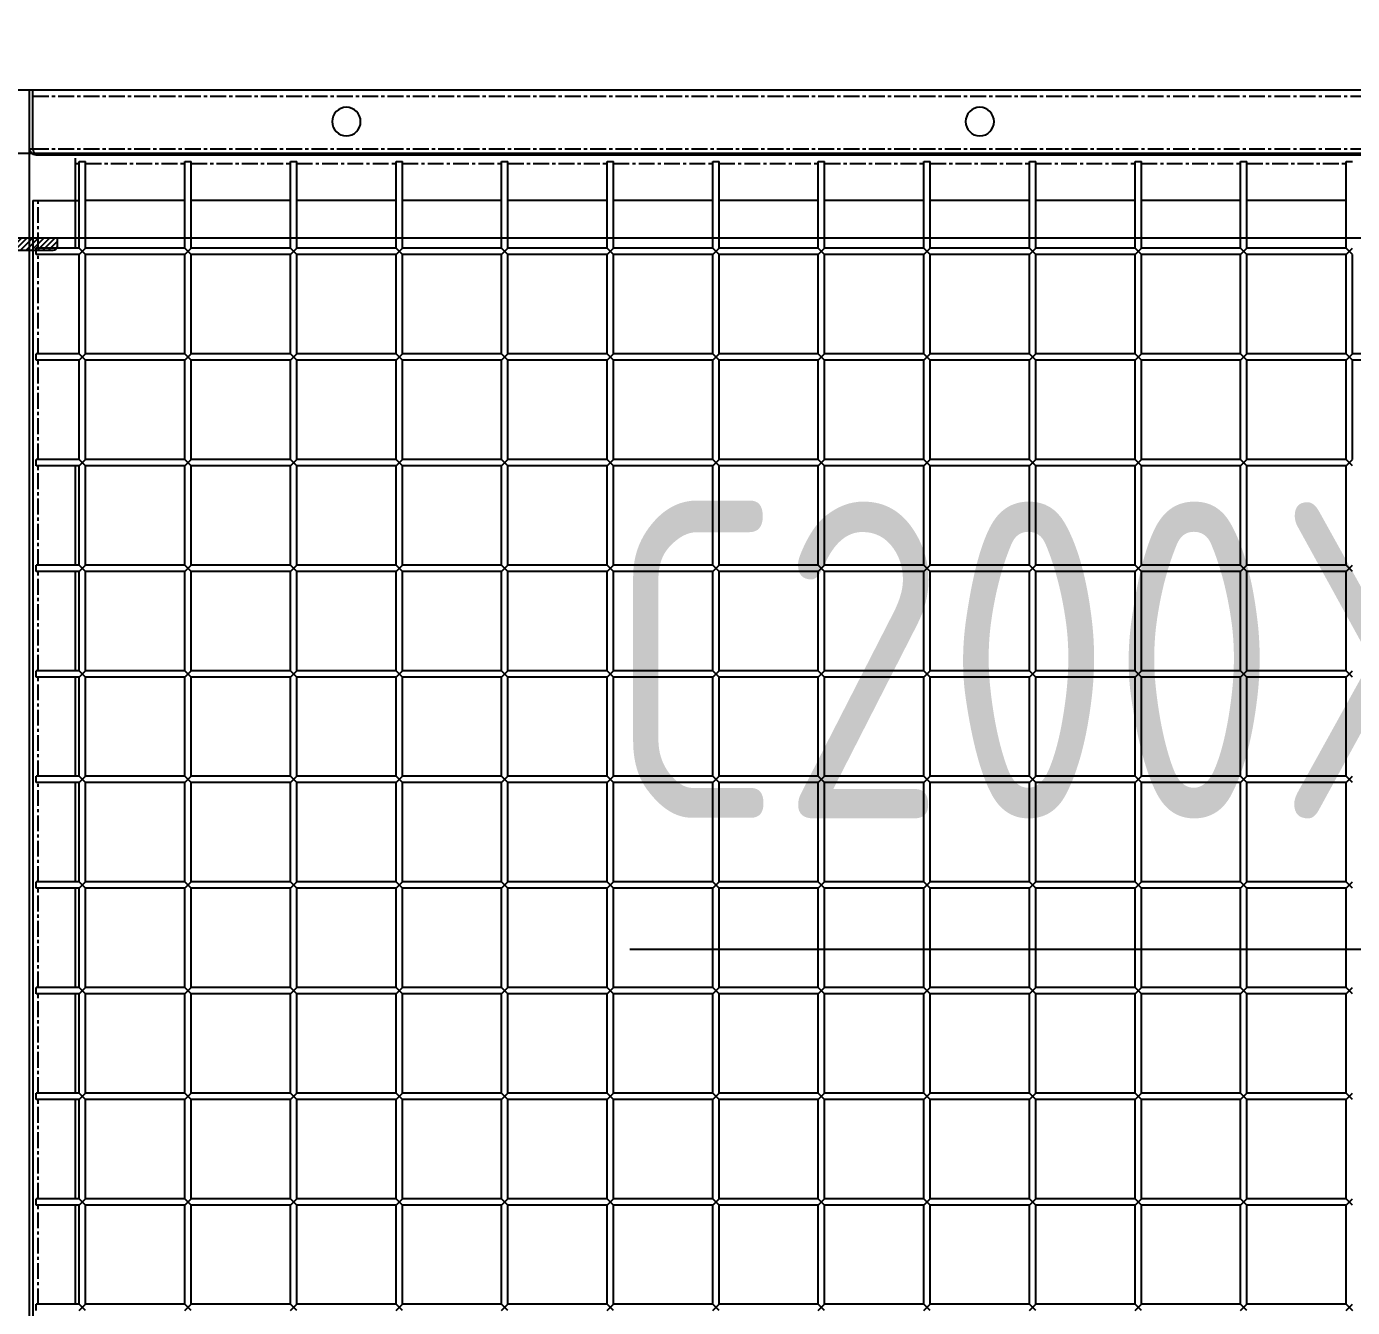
# Model space of a CAD drawing. Header units: millimetres. Extents: x -198529 to 244266, y -64 to 158464.
# Drawn here: x -165610 to -164982, y 95757 to 96363 of the extents above; entities that cross this region are included whole.
import ezdxf

# ---------------------------------------------------------------- set-up
doc = ezdxf.new("R2010")
doc.units = ezdxf.units.MM
doc.linetypes.add('CENTER', pattern=[12, 7.5, -1.5, 1.5, -1.5])
for name, color, linetype in [('0-DCC', 30, 'Continuous'), ('0-DCC-STRUC', 180, 'Continuous'), ('0-DCC-STRUC-T', 4, 'Continuous'), ('ANGEL STEEL_75x75x3.0', 22, 'Continuous')]:
    doc.layers.add(name, color=color, linetype=linetype)
doc.styles.add('EDRI-COM', font='tssdeng.shx', dxfattribs={"width": 0.8, "bigfont": 'hztxt.shx'})
pattern_1 = [(45, (70645.0448, 93964.8255), (-1.325825215, 1.325825215), [])]

# ---------------------------------------------------------------- blocks, each defined once
blk = doc.blocks.new('DCC2850x1800(右)')
at = {"color": 0, "linetype": 'Continuous'}
for p, q in [((65614.5, -72678.48), (62966, -72678.48)), ((65614.5, -72706.38), (65614.5, -72678.48)), ((65616, -72678.48), (65614.5, -72678.48)), ((65616, -74478.48), (65616, -72678.48)), ((65754.5, -72678.48), (65616, -72678.48)), ((65614.23, -72707.23), (65614.5, -72706.38)), ((65616, -72706.38), (65614.5, -72706.38)), ((62966, -72709.38), (65613, -72709.38)), ((64992.5, -72712.38), (64989.5, -72712.38)), ((64992.5, -72753.48), (64992.5, -72712.38)), ((65039.5, -72753.48), (65039.5, -72712.38)), ((65042.5, -72712.38), (65039.5, -72712.38)), ((65042.5, -72753.48), (65042.5, -72712.38)), ((65089.5, -72753.48), (65089.5, -72712.38)), ((65092.5, -72712.38), (65089.5, -72712.38)), ((65092.5, -72753.48), (65092.5, -72712.38)), ((65139.5, -72753.48), (65139.5, -72712.38)), ((65142.5, -72712.38), (65139.5, -72712.38)), ((65142.5, -72753.48), (65142.5, -72712.38)), ((65189.5, -72753.48), (65189.5, -72712.38)), ((65192.5, -72712.38), (65189.5, -72712.38)), ((65192.5, -72753.48), (65192.5, -72712.38)), ((65239.5, -72753.48), (65239.5, -72712.38)), ((65242.5, -72712.38), (65239.5, -72712.38)), ((65242.5, -72753.48), (65242.5, -72712.38)), ((65289.5, -72753.48), (65289.5, -72712.38)), ((65292.5, -72712.38), (65289.5, -72712.38)), ((65292.5, -72753.48), (65292.5, -72712.38)), ((65339.5, -72753.48), (65339.5, -72712.38)), ((65342.5, -72712.38), (65339.5, -72712.38)), ((65342.5, -72753.48), (65342.5, -72712.38)), ((65389.5, -72753.48), (65389.5, -72712.38)), ((65392.5, -72712.38), (65389.5, -72712.38)), ((65392.5, -72753.48), (65392.5, -72712.38)), ((65439.5, -72753.48), (65439.5, -72712.38)), ((65442.5, -72712.38), (65439.5, -72712.38)), ((65442.5, -72753.48), (65442.5, -72712.38)), ((65489.5, -72753.48), (65489.5, -72712.38)), ((65492.5, -72712.38), (65489.5, -72712.38)), ((65492.5, -72753.48), (65492.5, -72712.38)), ((65539.5, -72753.48), (65539.5, -72712.38)), ((65542.5, -72712.38), (65539.5, -72712.38)), ((65542.5, -72753.48), (65542.5, -72712.38)), ((65589.5, -72753.48), (65589.5, -72712.38)), ((65592.5, -72712.38), (65589.5, -72712.38)), ((65592.5, -72753.48), (65592.5, -72712.38)), ((65594.5, -72710.88), (65594.5, -72753.48)), ((64992.5, -72730.88), (65039.5, -72730.88)), ((65042.5, -72730.88), (65089.5, -72730.88)), ((65092.5, -72730.88), (65139.5, -72730.88)), ((65142.5, -72730.88), (65189.5, -72730.88)), ((65192.5, -72730.88), (65239.5, -72730.88)), ((65242.5, -72730.88), (65289.5, -72730.88)), ((65292.5, -72730.88), (65339.5, -72730.88)), ((65342.5, -72730.88), (65389.5, -72730.88)), ((65392.5, -72730.88), (65439.5, -72730.88)), ((65442.5, -72730.88), (65489.5, -72730.88)), ((65492.5, -72730.88), (65539.5, -72730.88)), ((65542.5, -72730.88), (65589.5, -72730.88)), ((65614.5, -72730.88), (65592.5, -72730.88)), ((65614.5, -72730.88), (65614.5, -74426.08)), ((64992.5, -72756.48), (64989.5, -72753.48)), ((64989.5, -72756.48), (64992.5, -72753.48)), ((64989.5, -72803.48), (64989.5, -72756.48)), ((64992.5, -72753.48), (65039.5, -72753.48)), ((64992.5, -72756.48), (65039.5, -72756.48)), ((64992.5, -72803.48), (64992.5, -72756.48)), ((65042.5, -72756.48), (65039.5, -72753.48)), ((65039.5, -72756.48), (65042.5, -72753.48)), ((65039.5, -72803.48), (65039.5, -72756.48)), ((65042.5, -72753.48), (65089.5, -72753.48)), ((65042.5, -72756.48), (65089.5, -72756.48)), ((65042.5, -72803.48), (65042.5, -72756.48)), ((65092.5, -72756.48), (65089.5, -72753.48)), ((65089.5, -72756.48), (65092.5, -72753.48)), ((65089.5, -72803.48), (65089.5, -72756.48)), ((65092.5, -72753.48), (65139.5, -72753.48)), ((65092.5, -72756.48), (65139.5, -72756.48)), ((65092.5, -72803.48), (65092.5, -72756.48)), ((65142.5, -72756.48), (65139.5, -72753.48)), ((65139.5, -72756.48), (65142.5, -72753.48)), ((65139.5, -72803.48), (65139.5, -72756.48)), ((65142.5, -72753.48), (65189.5, -72753.48)), ((65142.5, -72756.48), (65189.5, -72756.48)), ((65142.5, -72803.48), (65142.5, -72756.48)), ((65192.5, -72756.48), (65189.5, -72753.48)), ((65189.5, -72756.48), (65192.5, -72753.48)), ((65189.5, -72803.48), (65189.5, -72756.48)), ((65192.5, -72753.48), (65239.5, -72753.48)), ((65192.5, -72756.48), (65239.5, -72756.48)), ((65192.5, -72803.48), (65192.5, -72756.48)), ((65242.5, -72756.48), (65239.5, -72753.48)), ((65239.5, -72756.48), (65242.5, -72753.48)), ((65239.5, -72803.48), (65239.5, -72756.48)), ((65242.5, -72753.48), (65289.5, -72753.48)), ((65242.5, -72756.48), (65289.5, -72756.48)), ((65242.5, -72803.48), (65242.5, -72756.48)), ((65292.5, -72756.48), (65289.5, -72753.48)), ((65289.5, -72756.48), (65292.5, -72753.48)), ((65289.5, -72803.48), (65289.5, -72756.48)), ((65292.5, -72753.48), (65339.5, -72753.48)), ((65292.5, -72756.48), (65339.5, -72756.48)), ((65292.5, -72803.48), (65292.5, -72756.48)), ((65342.5, -72756.48), (65339.5, -72753.48)), ((65339.5, -72756.48), (65342.5, -72753.48)), ((65339.5, -72803.48), (65339.5, -72756.48)), ((65342.5, -72753.48), (65389.5, -72753.48)), ((65342.5, -72756.48), (65389.5, -72756.48)), ((65342.5, -72803.48), (65342.5, -72756.48)), ((65392.5, -72756.48), (65389.5, -72753.48)), ((65389.5, -72756.48), (65392.5, -72753.48)), ((65389.5, -72803.48), (65389.5, -72756.48)), ((65392.5, -72753.48), (65439.5, -72753.48)), ((65392.5, -72756.48), (65439.5, -72756.48)), ((65392.5, -72803.48), (65392.5, -72756.48)), ((65442.5, -72756.48), (65439.5, -72753.48)), ((65439.5, -72756.48), (65442.5, -72753.48)), ((65439.5, -72803.48), (65439.5, -72756.48)), ((65442.5, -72753.48), (65489.5, -72753.48)), ((65442.5, -72756.48), (65489.5, -72756.48)), ((65442.5, -72803.48), (65442.5, -72756.48)), ((65492.5, -72756.48), (65489.5, -72753.48)), ((65489.5, -72756.48), (65492.5, -72753.48)), ((65489.5, -72803.48), (65489.5, -72756.48)), ((65492.5, -72753.48), (65539.5, -72753.48)), ((65492.5, -72756.48), (65539.5, -72756.48)), ((65492.5, -72803.48), (65492.5, -72756.48)), ((65542.5, -72756.48), (65539.5, -72753.48)), ((65539.5, -72756.48), (65542.5, -72753.48)), ((65539.5, -72803.48), (65539.5, -72756.48)), ((65542.5, -72753.48), (65589.5, -72753.48)), ((65542.5, -72756.48), (65589.5, -72756.48)), ((65542.5, -72803.48), (65542.5, -72756.48)), ((65592.5, -72756.48), (65589.5, -72753.48)), ((65589.5, -72756.48), (65592.5, -72753.48)), ((65589.5, -72803.48), (65589.5, -72756.48)), ((65592.5, -72753.48), (65613, -72753.48)), ((65592.5, -72756.48), (65613, -72756.48)), ((65592.5, -72803.48), (65592.5, -72756.48)), ((65613, -72756.48), (65613, -72753.48)), ((64942.5, -72803.48), (64989.5, -72803.48)), ((64942.5, -72806.48), (64989.5, -72806.48)), ((64992.5, -72806.48), (64989.5, -72803.48)), ((64992.5, -72803.48), (64989.5, -72806.48)), ((64989.5, -72853.48), (64989.5, -72806.48)), ((64992.5, -72803.48), (65039.5, -72803.48)), ((64992.5, -72853.48), (64992.5, -72806.48)), ((64992.5, -72806.48), (65039.5, -72806.48)), ((65042.5, -72806.48), (65039.5, -72803.48)), ((65042.5, -72803.48), (65039.5, -72806.48)), ((65039.5, -72853.48), (65039.5, -72806.48)), ((65042.5, -72803.48), (65089.5, -72803.48)), ((65042.5, -72853.48), (65042.5, -72806.48)), ((65042.5, -72806.48), (65089.5, -72806.48)), ((65092.5, -72806.48), (65089.5, -72803.48)), ((65092.5, -72803.48), (65089.5, -72806.48)), ((65089.5, -72853.48), (65089.5, -72806.48)), ((65092.5, -72803.48), (65139.5, -72803.48)), ((65092.5, -72853.48), (65092.5, -72806.48)), ((65092.5, -72806.48), (65139.5, -72806.48)), ((65142.5, -72806.48), (65139.5, -72803.48)), ((65142.5, -72803.48), (65139.5, -72806.48)), ((65139.5, -72853.48), (65139.5, -72806.48)), ((65142.5, -72803.48), (65189.5, -72803.48)), ((65142.5, -72853.48), (65142.5, -72806.48)), ((65142.5, -72806.48), (65189.5, -72806.48)), ((65192.5, -72806.48), (65189.5, -72803.48)), ((65192.5, -72803.48), (65189.5, -72806.48)), ((65189.5, -72853.48), (65189.5, -72806.48)), ((65192.5, -72803.48), (65239.5, -72803.48)), ((65192.5, -72853.48), (65192.5, -72806.48)), ((65192.5, -72806.48), (65239.5, -72806.48)), ((65242.5, -72806.48), (65239.5, -72803.48)), ((65242.5, -72803.48), (65239.5, -72806.48)), ((65239.5, -72853.48), (65239.5, -72806.48)), ((65242.5, -72803.48), (65289.5, -72803.48)), ((65242.5, -72853.48), (65242.5, -72806.48)), ((65242.5, -72806.48), (65289.5, -72806.48)), ((65292.5, -72806.48), (65289.5, -72803.48)), ((65292.5, -72803.48), (65289.5, -72806.48)), ((65289.5, -72853.48), (65289.5, -72806.48)), ((65292.5, -72803.48), (65339.5, -72803.48)), ((65292.5, -72853.48), (65292.5, -72806.48)), ((65292.5, -72806.48), (65339.5, -72806.48)), ((65342.5, -72806.48), (65339.5, -72803.48)), ((65342.5, -72803.48), (65339.5, -72806.48)), ((65339.5, -72853.48), (65339.5, -72806.48)), ((65342.5, -72803.48), (65389.5, -72803.48)), ((65342.5, -72853.48), (65342.5, -72806.48)), ((65342.5, -72806.48), (65389.5, -72806.48)), ((65392.5, -72806.48), (65389.5, -72803.48)), ((65392.5, -72803.48), (65389.5, -72806.48)), ((65389.5, -72853.48), (65389.5, -72806.48)), ((65392.5, -72803.48), (65439.5, -72803.48)), ((65392.5, -72853.48), (65392.5, -72806.48)), ((65392.5, -72806.48), (65439.5, -72806.48)), ((65442.5, -72806.48), (65439.5, -72803.48)), ((65442.5, -72803.48), (65439.5, -72806.48)), ((65439.5, -72853.48), (65439.5, -72806.48)), ((65442.5, -72803.48), (65489.5, -72803.48)), ((65442.5, -72853.48), (65442.5, -72806.48)), ((65442.5, -72806.48), (65489.5, -72806.48)), ((65492.5, -72806.48), (65489.5, -72803.48)), ((65492.5, -72803.48), (65489.5, -72806.48)), ((65489.5, -72853.48), (65489.5, -72806.48)), ((65492.5, -72803.48), (65539.5, -72803.48)), ((65492.5, -72853.48), (65492.5, -72806.48)), ((65492.5, -72806.48), (65539.5, -72806.48)), ((65542.5, -72806.48), (65539.5, -72803.48)), ((65542.5, -72803.48), (65539.5, -72806.48)), ((65539.5, -72853.48), (65539.5, -72806.48)), ((65542.5, -72803.48), (65589.5, -72803.48)), ((65542.5, -72853.48), (65542.5, -72806.48)), ((65542.5, -72806.48), (65589.5, -72806.48)), ((65592.5, -72806.48), (65589.5, -72803.48)), ((65592.5, -72803.48), (65589.5, -72806.48)), ((65589.5, -72853.48), (65589.5, -72806.48)), ((65592.5, -72803.48), (65613, -72803.48)), ((65592.5, -72853.48), (65592.5, -72806.48)), ((65592.5, -72806.48), (65613, -72806.48)), ((65613, -72806.48), (65613, -72803.48)), ((64992.5, -72856.48), (64989.5, -72853.48)), ((64989.5, -72856.48), (64992.5, -72853.48)), ((64992.5, -72853.48), (65039.5, -72853.48)), ((64992.5, -72903.48), (64992.5, -72856.48)), ((64992.5, -72856.48), (65039.5, -72856.48)), ((65042.5, -72856.48), (65039.5, -72853.48)), ((65039.5, -72856.48), (65042.5, -72853.48)), ((65039.5, -72903.48), (65039.5, -72856.48)), ((65042.5, -72853.48), (65089.5, -72853.48)), ((65042.5, -72903.48), (65042.5, -72856.48)), ((65042.5, -72856.48), (65089.5, -72856.48)), ((65092.5, -72856.48), (65089.5, -72853.48)), ((65089.5, -72856.48), (65092.5, -72853.48)), ((65089.5, -72903.48), (65089.5, -72856.48)), ((65092.5, -72853.48), (65139.5, -72853.48)), ((65092.5, -72903.48), (65092.5, -72856.48)), ((65092.5, -72856.48), (65139.5, -72856.48)), ((65142.5, -72856.48), (65139.5, -72853.48)), ((65139.5, -72856.48), (65142.5, -72853.48)), ((65139.5, -72903.48), (65139.5, -72856.48)), ((65142.5, -72853.48), (65189.5, -72853.48)), ((65142.5, -72903.48), (65142.5, -72856.48)), ((65142.5, -72856.48), (65189.5, -72856.48)), ((65192.5, -72856.48), (65189.5, -72853.48)), ((65189.5, -72856.48), (65192.5, -72853.48)), ((65189.5, -72903.48), (65189.5, -72856.48)), ((65192.5, -72853.48), (65239.5, -72853.48)), ((65192.5, -72903.48), (65192.5, -72856.48)), ((65192.5, -72856.48), (65239.5, -72856.48)), ((65242.5, -72856.48), (65239.5, -72853.48)), ((65239.5, -72856.48), (65242.5, -72853.48)), ((65239.5, -72903.48), (65239.5, -72856.48)), ((65242.5, -72853.48), (65289.5, -72853.48)), ((65242.5, -72903.48), (65242.5, -72856.48)), ((65242.5, -72856.48), (65289.5, -72856.48)), ((65292.5, -72856.48), (65289.5, -72853.48)), ((65289.5, -72856.48), (65292.5, -72853.48)), ((65289.5, -72903.48), (65289.5, -72856.48)), ((65292.5, -72853.48), (65339.5, -72853.48)), ((65292.5, -72903.48), (65292.5, -72856.48)), ((65292.5, -72856.48), (65339.5, -72856.48)), ((65342.5, -72856.48), (65339.5, -72853.48)), ((65339.5, -72856.48), (65342.5, -72853.48)), ((65339.5, -72903.48), (65339.5, -72856.48)), ((65342.5, -72853.48), (65389.5, -72853.48)), ((65342.5, -72903.48), (65342.5, -72856.48)), ((65342.5, -72856.48), (65389.5, -72856.48)), ((65392.5, -72856.48), (65389.5, -72853.48)), ((65389.5, -72856.48), (65392.5, -72853.48)), ((65389.5, -72903.48), (65389.5, -72856.48)), ((65392.5, -72853.48), (65439.5, -72853.48)), ((65392.5, -72903.48), (65392.5, -72856.48)), ((65392.5, -72856.48), (65439.5, -72856.48)), ((65442.5, -72856.48), (65439.5, -72853.48)), ((65439.5, -72856.48), (65442.5, -72853.48)), ((65439.5, -72903.48), (65439.5, -72856.48)), ((65442.5, -72853.48), (65489.5, -72853.48)), ((65442.5, -72903.48), (65442.5, -72856.48)), ((65442.5, -72856.48), (65489.5, -72856.48)), ((65492.5, -72856.48), (65489.5, -72853.48)), ((65489.5, -72856.48), (65492.5, -72853.48)), ((65489.5, -72903.48), (65489.5, -72856.48)), ((65492.5, -72853.48), (65539.5, -72853.48)), ((65492.5, -72903.48), (65492.5, -72856.48)), ((65492.5, -72856.48), (65539.5, -72856.48)), ((65542.5, -72856.48), (65539.5, -72853.48)), ((65539.5, -72856.48), (65542.5, -72853.48)), ((65539.5, -72903.48), (65539.5, -72856.48)), ((65542.5, -72853.48), (65589.5, -72853.48)), ((65542.5, -72903.48), (65542.5, -72856.48)), ((65542.5, -72856.48), (65589.5, -72856.48)), ((65592.5, -72856.48), (65589.5, -72853.48)), ((65589.5, -72856.48), (65592.5, -72853.48)), ((65589.5, -72903.48), (65589.5, -72856.48)), ((65592.5, -72853.48), (65613, -72853.48)), ((65592.5, -72903.48), (65592.5, -72856.48)), ((65592.5, -72856.48), (65613, -72856.48)), ((65594.5, -72856.48), (65594.5, -72903.48)), ((65613, -72856.48), (65613, -72853.48)), ((64992.5, -72906.48), (64989.5, -72903.48)), ((64989.5, -72906.48), (64992.5, -72903.48)), ((64992.5, -72903.48), (65039.5, -72903.48)), ((64992.5, -72953.48), (64992.5, -72906.48)), ((64992.5, -72906.48), (65039.5, -72906.48)), ((65042.5, -72906.48), (65039.5, -72903.48)), ((65039.5, -72906.48), (65042.5, -72903.48)), ((65039.5, -72953.48), (65039.5, -72906.48)), ((65042.5, -72903.48), (65089.5, -72903.48)), ((65042.5, -72953.48), (65042.5, -72906.48)), ((65042.5, -72906.48), (65089.5, -72906.48)), ((65092.5, -72906.48), (65089.5, -72903.48)), ((65089.5, -72906.48), (65092.5, -72903.48)), ((65089.5, -72953.48), (65089.5, -72906.48)), ((65092.5, -72903.48), (65139.5, -72903.48)), ((65092.5, -72953.48), (65092.5, -72906.48)), ((65092.5, -72906.48), (65139.5, -72906.48)), ((65142.5, -72906.48), (65139.5, -72903.48)), ((65139.5, -72906.48), (65142.5, -72903.48)), ((65139.5, -72953.48), (65139.5, -72906.48)), ((65142.5, -72903.48), (65189.5, -72903.48)), ((65142.5, -72953.48), (65142.5, -72906.48)), ((65142.5, -72906.48), (65189.5, -72906.48)), ((65192.5, -72906.48), (65189.5, -72903.48)), ((65189.5, -72906.48), (65192.5, -72903.48)), ((65189.5, -72953.48), (65189.5, -72906.48)), ((65192.5, -72903.48), (65239.5, -72903.48)), ((65192.5, -72953.48), (65192.5, -72906.48)), ((65192.5, -72906.48), (65239.5, -72906.48)), ((65242.5, -72906.48), (65239.5, -72903.48)), ((65239.5, -72906.48), (65242.5, -72903.48)), ((65239.5, -72953.48), (65239.5, -72906.48)), ((65242.5, -72903.48), (65289.5, -72903.48)), ((65242.5, -72953.48), (65242.5, -72906.48)), ((65242.5, -72906.48), (65289.5, -72906.48)), ((65292.5, -72906.48), (65289.5, -72903.48)), ((65289.5, -72906.48), (65292.5, -72903.48)), ((65289.5, -72953.48), (65289.5, -72906.48)), ((65292.5, -72903.48), (65339.5, -72903.48)), ((65292.5, -72953.48), (65292.5, -72906.48)), ((65292.5, -72906.48), (65339.5, -72906.48)), ((65342.5, -72906.48), (65339.5, -72903.48)), ((65339.5, -72906.48), (65342.5, -72903.48)), ((65339.5, -72953.48), (65339.5, -72906.48)), ((65342.5, -72903.48), (65389.5, -72903.48)), ((65342.5, -72953.48), (65342.5, -72906.48)), ((65342.5, -72906.48), (65389.5, -72906.48)), ((65392.5, -72906.48), (65389.5, -72903.48)), ((65389.5, -72906.48), (65392.5, -72903.48)), ((65389.5, -72953.48), (65389.5, -72906.48)), ((65392.5, -72903.48), (65439.5, -72903.48)), ((65392.5, -72953.48), (65392.5, -72906.48)), ((65392.5, -72906.48), (65439.5, -72906.48)), ((65442.5, -72906.48), (65439.5, -72903.48)), ((65439.5, -72906.48), (65442.5, -72903.48)), ((65439.5, -72953.48), (65439.5, -72906.48)), ((65442.5, -72903.48), (65489.5, -72903.48)), ((65442.5, -72953.48), (65442.5, -72906.48)), ((65442.5, -72906.48), (65489.5, -72906.48)), ((65492.5, -72906.48), (65489.5, -72903.48)), ((65489.5, -72906.48), (65492.5, -72903.48)), ((65489.5, -72953.48), (65489.5, -72906.48)), ((65492.5, -72903.48), (65539.5, -72903.48)), ((65492.5, -72953.48), (65492.5, -72906.48)), ((65492.5, -72906.48), (65539.5, -72906.48)), ((65542.5, -72906.48), (65539.5, -72903.48)), ((65539.5, -72906.48), (65542.5, -72903.48)), ((65539.5, -72953.48), (65539.5, -72906.48)), ((65542.5, -72903.48), (65589.5, -72903.48)), ((65542.5, -72953.48), (65542.5, -72906.48)), ((65542.5, -72906.48), (65589.5, -72906.48)), ((65592.5, -72906.48), (65589.5, -72903.48)), ((65589.5, -72906.48), (65592.5, -72903.48)), ((65589.5, -72953.48), (65589.5, -72906.48)), ((65592.5, -72903.48), (65613, -72903.48)), ((65592.5, -72953.48), (65592.5, -72906.48)), ((65592.5, -72906.48), (65613, -72906.48)), ((65594.5, -72906.48), (65594.5, -72953.48)), ((65613, -72906.48), (65613, -72903.48)), ((64992.5, -72956.48), (64989.5, -72953.48)), ((64989.5, -72956.48), (64992.5, -72953.48)), ((64992.5, -72953.48), (65039.5, -72953.48)), ((65042.5, -72956.48), (65039.5, -72953.48)), ((65039.5, -72956.48), (65042.5, -72953.48)), ((65042.5, -72953.48), (65089.5, -72953.48)), ((65092.5, -72956.48), (65089.5, -72953.48)), ((65089.5, -72956.48), (65092.5, -72953.48)), ((65092.5, -72953.48), (65139.5, -72953.48)), ((65142.5, -72956.48), (65139.5, -72953.48)), ((65139.5, -72956.48), (65142.5, -72953.48)), ((65142.5, -72953.48), (65189.5, -72953.48)), ((65192.5, -72956.48), (65189.5, -72953.48)), ((65189.5, -72956.48), (65192.5, -72953.48)), ((65192.5, -72953.48), (65239.5, -72953.48)), ((65242.5, -72956.48), (65239.5, -72953.48)), ((65239.5, -72956.48), (65242.5, -72953.48)), ((65242.5, -72953.48), (65289.5, -72953.48)), ((65292.5, -72956.48), (65289.5, -72953.48)), ((65289.5, -72956.48), (65292.5, -72953.48)), ((65292.5, -72953.48), (65339.5, -72953.48)), ((65342.5, -72956.48), (65339.5, -72953.48)), ((65339.5, -72956.48), (65342.5, -72953.48)), ((65342.5, -72953.48), (65389.5, -72953.48)), ((65392.5, -72956.48), (65389.5, -72953.48)), ((65389.5, -72956.48), (65392.5, -72953.48)), ((65392.5, -72953.48), (65439.5, -72953.48)), ((65442.5, -72956.48), (65439.5, -72953.48)), ((65439.5, -72956.48), (65442.5, -72953.48)), ((65442.5, -72953.48), (65489.5, -72953.48)), ((65492.5, -72956.48), (65489.5, -72953.48)), ((65489.5, -72956.48), (65492.5, -72953.48)), ((65492.5, -72953.48), (65539.5, -72953.48)), ((65542.5, -72956.48), (65539.5, -72953.48)), ((65539.5, -72956.48), (65542.5, -72953.48)), ((65542.5, -72953.48), (65589.5, -72953.48)), ((65592.5, -72956.48), (65589.5, -72953.48)), ((65589.5, -72956.48), (65592.5, -72953.48)), ((65592.5, -72953.48), (65613, -72953.48)), ((65613, -72956.48), (65613, -72953.48)), ((64992.5, -73003.48), (64992.5, -72956.48)), ((64992.5, -72956.48), (65039.5, -72956.48)), ((65039.5, -73003.48), (65039.5, -72956.48)), ((65042.5, -73003.48), (65042.5, -72956.48)), ((65042.5, -72956.48), (65089.5, -72956.48)), ((65089.5, -73003.48), (65089.5, -72956.48)), ((65092.5, -73003.48), (65092.5, -72956.48)), ((65092.5, -72956.48), (65139.5, -72956.48)), ((65139.5, -73003.48), (65139.5, -72956.48)), ((65142.5, -73003.48), (65142.5, -72956.48)), ((65142.5, -72956.48), (65189.5, -72956.48)), ((65189.5, -73003.48), (65189.5, -72956.48)), ((65192.5, -73003.48), (65192.5, -72956.48)), ((65192.5, -72956.48), (65239.5, -72956.48)), ((65239.5, -73003.48), (65239.5, -72956.48)), ((65242.5, -73003.48), (65242.5, -72956.48)), ((65242.5, -72956.48), (65289.5, -72956.48)), ((65289.5, -73003.48), (65289.5, -72956.48)), ((65292.5, -73003.48), (65292.5, -72956.48)), ((65292.5, -72956.48), (65339.5, -72956.48)), ((65339.5, -73003.48), (65339.5, -72956.48)), ((65342.5, -73003.48), (65342.5, -72956.48)), ((65342.5, -72956.48), (65389.5, -72956.48)), ((65389.5, -73003.48), (65389.5, -72956.48)), ((65392.5, -73003.48), (65392.5, -72956.48)), ((65392.5, -72956.48), (65439.5, -72956.48)), ((65439.5, -73003.48), (65439.5, -72956.48)), ((65442.5, -73003.48), (65442.5, -72956.48)), ((65442.5, -72956.48), (65489.5, -72956.48)), ((65489.5, -73003.48), (65489.5, -72956.48)), ((65492.5, -73003.48), (65492.5, -72956.48)), ((65492.5, -72956.48), (65539.5, -72956.48)), ((65539.5, -73003.48), (65539.5, -72956.48)), ((65542.5, -73003.48), (65542.5, -72956.48)), ((65542.5, -72956.48), (65589.5, -72956.48)), ((65589.5, -73003.48), (65589.5, -72956.48)), ((65592.5, -73003.48), (65592.5, -72956.48)), ((65592.5, -72956.48), (65613, -72956.48)), ((65594.5, -72956.48), (65594.5, -73003.48)), ((64992.5, -73006.48), (64989.5, -73003.48)), ((64989.5, -73006.48), (64992.5, -73003.48)), ((64992.5, -73003.48), (65039.5, -73003.48)), ((65042.5, -73006.48), (65039.5, -73003.48)), ((65039.5, -73006.48), (65042.5, -73003.48)), ((65042.5, -73003.48), (65089.5, -73003.48)), ((65092.5, -73006.48), (65089.5, -73003.48)), ((65089.5, -73006.48), (65092.5, -73003.48)), ((65092.5, -73003.48), (65139.5, -73003.48)), ((65142.5, -73006.48), (65139.5, -73003.48)), ((65139.5, -73006.48), (65142.5, -73003.48)), ((65142.5, -73003.48), (65189.5, -73003.48)), ((65192.5, -73006.48), (65189.5, -73003.48)), ((65189.5, -73006.48), (65192.5, -73003.48)), ((65192.5, -73003.48), (65239.5, -73003.48)), ((65242.5, -73006.48), (65239.5, -73003.48)), ((65239.5, -73006.48), (65242.5, -73003.48)), ((65242.5, -73003.48), (65289.5, -73003.48)), ((65292.5, -73006.48), (65289.5, -73003.48)), ((65289.5, -73006.48), (65292.5, -73003.48)), ((65292.5, -73003.48), (65339.5, -73003.48)), ((65342.5, -73006.48), (65339.5, -73003.48)), ((65339.5, -73006.48), (65342.5, -73003.48)), ((65342.5, -73003.48), (65389.5, -73003.48)), ((65392.5, -73006.48), (65389.5, -73003.48)), ((65389.5, -73006.48), (65392.5, -73003.48)), ((65392.5, -73003.48), (65439.5, -73003.48)), ((65442.5, -73006.48), (65439.5, -73003.48)), ((65439.5, -73006.48), (65442.5, -73003.48)), ((65442.5, -73003.48), (65489.5, -73003.48)), ((65492.5, -73006.48), (65489.5, -73003.48)), ((65489.5, -73006.48), (65492.5, -73003.48)), ((65492.5, -73003.48), (65539.5, -73003.48)), ((65542.5, -73006.48), (65539.5, -73003.48)), ((65539.5, -73006.48), (65542.5, -73003.48)), ((65542.5, -73003.48), (65589.5, -73003.48)), ((65592.5, -73006.48), (65589.5, -73003.48)), ((65589.5, -73006.48), (65592.5, -73003.48)), ((65592.5, -73003.48), (65613, -73003.48)), ((65613, -73006.48), (65613, -73003.48)), ((64992.5, -73053.48), (64992.5, -73006.48)), ((64992.5, -73006.48), (65039.5, -73006.48)), ((65039.5, -73053.48), (65039.5, -73006.48)), ((65042.5, -73053.48), (65042.5, -73006.48)), ((65042.5, -73006.48), (65089.5, -73006.48)), ((65089.5, -73053.48), (65089.5, -73006.48)), ((65092.5, -73053.48), (65092.5, -73006.48)), ((65092.5, -73006.48), (65139.5, -73006.48)), ((65139.5, -73053.48), (65139.5, -73006.48)), ((65142.5, -73053.48), (65142.5, -73006.48)), ((65142.5, -73006.48), (65189.5, -73006.48)), ((65189.5, -73053.48), (65189.5, -73006.48)), ((65192.5, -73053.48), (65192.5, -73006.48)), ((65192.5, -73006.48), (65239.5, -73006.48)), ((65239.5, -73053.48), (65239.5, -73006.48)), ((65242.5, -73053.48), (65242.5, -73006.48)), ((65242.5, -73006.48), (65289.5, -73006.48)), ((65289.5, -73053.48), (65289.5, -73006.48)), ((65292.5, -73053.48), (65292.5, -73006.48)), ((65292.5, -73006.48), (65339.5, -73006.48)), ((65339.5, -73053.48), (65339.5, -73006.48)), ((65342.5, -73053.48), (65342.5, -73006.48)), ((65342.5, -73006.48), (65389.5, -73006.48)), ((65389.5, -73053.48), (65389.5, -73006.48)), ((65392.5, -73053.48), (65392.5, -73006.48)), ((65392.5, -73006.48), (65439.5, -73006.48)), ((65439.5, -73053.48), (65439.5, -73006.48)), ((65442.5, -73053.48), (65442.5, -73006.48)), ((65442.5, -73006.48), (65489.5, -73006.48)), ((65489.5, -73053.48), (65489.5, -73006.48)), ((65492.5, -73053.48), (65492.5, -73006.48)), ((65492.5, -73006.48), (65539.5, -73006.48)), ((65539.5, -73053.48), (65539.5, -73006.48)), ((65542.5, -73053.48), (65542.5, -73006.48)), ((65542.5, -73006.48), (65589.5, -73006.48)), ((65589.5, -73053.48), (65589.5, -73006.48)), ((65592.5, -73053.48), (65592.5, -73006.48)), ((65592.5, -73006.48), (65613, -73006.48)), ((65594.5, -73006.48), (65594.5, -73053.48)), ((64992.5, -73056.48), (64989.5, -73053.48)), ((64989.5, -73056.48), (64992.5, -73053.48)), ((64992.5, -73053.48), (65039.5, -73053.48)), ((65042.5, -73056.48), (65039.5, -73053.48)), ((65039.5, -73056.48), (65042.5, -73053.48)), ((65042.5, -73053.48), (65089.5, -73053.48)), ((65092.5, -73056.48), (65089.5, -73053.48)), ((65089.5, -73056.48), (65092.5, -73053.48)), ((65092.5, -73053.48), (65139.5, -73053.48)), ((65142.5, -73056.48), (65139.5, -73053.48)), ((65139.5, -73056.48), (65142.5, -73053.48)), ((65142.5, -73053.48), (65189.5, -73053.48)), ((65192.5, -73056.48), (65189.5, -73053.48)), ((65189.5, -73056.48), (65192.5, -73053.48)), ((65192.5, -73053.48), (65239.5, -73053.48)), ((65242.5, -73056.48), (65239.5, -73053.48)), ((65239.5, -73056.48), (65242.5, -73053.48)), ((65242.5, -73053.48), (65289.5, -73053.48)), ((65292.5, -73056.48), (65289.5, -73053.48)), ((65289.5, -73056.48), (65292.5, -73053.48)), ((65292.5, -73053.48), (65339.5, -73053.48)), ((65342.5, -73056.48), (65339.5, -73053.48)), ((65339.5, -73056.48), (65342.5, -73053.48)), ((65342.5, -73053.48), (65389.5, -73053.48)), ((65392.5, -73056.48), (65389.5, -73053.48)), ((65389.5, -73056.48), (65392.5, -73053.48)), ((65392.5, -73053.48), (65439.5, -73053.48)), ((65442.5, -73056.48), (65439.5, -73053.48)), ((65439.5, -73056.48), (65442.5, -73053.48)), ((65442.5, -73053.48), (65489.5, -73053.48)), ((65492.5, -73056.48), (65489.5, -73053.48)), ((65489.5, -73056.48), (65492.5, -73053.48)), ((65492.5, -73053.48), (65539.5, -73053.48)), ((65542.5, -73056.48), (65539.5, -73053.48)), ((65539.5, -73056.48), (65542.5, -73053.48)), ((65542.5, -73053.48), (65589.5, -73053.48)), ((65592.5, -73056.48), (65589.5, -73053.48)), ((65589.5, -73056.48), (65592.5, -73053.48)), ((65592.5, -73053.48), (65613, -73053.48)), ((65613, -73056.48), (65613, -73053.48)), ((64992.5, -73103.48), (64992.5, -73056.48)), ((64992.5, -73056.48), (65039.5, -73056.48)), ((65039.5, -73103.48), (65039.5, -73056.48)), ((65042.5, -73103.48), (65042.5, -73056.48)), ((65042.5, -73056.48), (65089.5, -73056.48)), ((65089.5, -73103.48), (65089.5, -73056.48)), ((65092.5, -73103.48), (65092.5, -73056.48)), ((65092.5, -73056.48), (65139.5, -73056.48)), ((65139.5, -73103.48), (65139.5, -73056.48)), ((65142.5, -73103.48), (65142.5, -73056.48)), ((65142.5, -73056.48), (65189.5, -73056.48)), ((65189.5, -73103.48), (65189.5, -73056.48)), ((65192.5, -73103.48), (65192.5, -73056.48)), ((65192.5, -73056.48), (65239.5, -73056.48)), ((65239.5, -73103.48), (65239.5, -73056.48)), ((65242.5, -73103.48), (65242.5, -73056.48)), ((65242.5, -73056.48), (65289.5, -73056.48)), ((65289.5, -73103.48), (65289.5, -73056.48)), ((65292.5, -73103.48), (65292.5, -73056.48)), ((65292.5, -73056.48), (65339.5, -73056.48)), ((65339.5, -73103.48), (65339.5, -73056.48)), ((65342.5, -73103.48), (65342.5, -73056.48)), ((65342.5, -73056.48), (65389.5, -73056.48)), ((65389.5, -73103.48), (65389.5, -73056.48)), ((65392.5, -73103.48), (65392.5, -73056.48)), ((65392.5, -73056.48), (65439.5, -73056.48)), ((65439.5, -73103.48), (65439.5, -73056.48)), ((65442.5, -73103.48), (65442.5, -73056.48)), ((65442.5, -73056.48), (65489.5, -73056.48)), ((65489.5, -73103.48), (65489.5, -73056.48)), ((65492.5, -73103.48), (65492.5, -73056.48)), ((65492.5, -73056.48), (65539.5, -73056.48)), ((65539.5, -73103.48), (65539.5, -73056.48)), ((65542.5, -73103.48), (65542.5, -73056.48)), ((65542.5, -73056.48), (65589.5, -73056.48)), ((65589.5, -73103.48), (65589.5, -73056.48)), ((65592.5, -73103.48), (65592.5, -73056.48)), ((65592.5, -73056.48), (65613, -73056.48)), ((65594.5, -73056.48), (65594.5, -73103.48)), ((64992.5, -73106.48), (64989.5, -73103.48)), ((64989.5, -73106.48), (64992.5, -73103.48)), ((64992.5, -73103.48), (65039.5, -73103.48)), ((65042.5, -73106.48), (65039.5, -73103.48)), ((65039.5, -73106.48), (65042.5, -73103.48)), ((65042.5, -73103.48), (65089.5, -73103.48)), ((65092.5, -73106.48), (65089.5, -73103.48)), ((65089.5, -73106.48), (65092.5, -73103.48)), ((65092.5, -73103.48), (65139.5, -73103.48)), ((65142.5, -73106.48), (65139.5, -73103.48)), ((65139.5, -73106.48), (65142.5, -73103.48)), ((65142.5, -73103.48), (65189.5, -73103.48)), ((65192.5, -73106.48), (65189.5, -73103.48)), ((65189.5, -73106.48), (65192.5, -73103.48)), ((65192.5, -73103.48), (65239.5, -73103.48)), ((65242.5, -73106.48), (65239.5, -73103.48)), ((65239.5, -73106.48), (65242.5, -73103.48)), ((65242.5, -73103.48), (65289.5, -73103.48)), ((65292.5, -73106.48), (65289.5, -73103.48)), ((65289.5, -73106.48), (65292.5, -73103.48)), ((65292.5, -73103.48), (65339.5, -73103.48)), ((65342.5, -73106.48), (65339.5, -73103.48)), ((65339.5, -73106.48), (65342.5, -73103.48)), ((65342.5, -73103.48), (65389.5, -73103.48)), ((65392.5, -73106.48), (65389.5, -73103.48)), ((65389.5, -73106.48), (65392.5, -73103.48)), ((65392.5, -73103.48), (65439.5, -73103.48)), ((65442.5, -73106.48), (65439.5, -73103.48)), ((65439.5, -73106.48), (65442.5, -73103.48)), ((65442.5, -73103.48), (65489.5, -73103.48)), ((65492.5, -73106.48), (65489.5, -73103.48)), ((65489.5, -73106.48), (65492.5, -73103.48)), ((65492.5, -73103.48), (65539.5, -73103.48)), ((65542.5, -73106.48), (65539.5, -73103.48)), ((65539.5, -73106.48), (65542.5, -73103.48)), ((65542.5, -73103.48), (65589.5, -73103.48)), ((65592.5, -73106.48), (65589.5, -73103.48)), ((65589.5, -73106.48), (65592.5, -73103.48)), ((65592.5, -73103.48), (65613, -73103.48)), ((65613, -73106.48), (65613, -73103.48)), ((64992.5, -73153.48), (64992.5, -73106.48)), ((64992.5, -73106.48), (65039.5, -73106.48)), ((65039.5, -73153.48), (65039.5, -73106.48)), ((65042.5, -73153.48), (65042.5, -73106.48)), ((65042.5, -73106.48), (65089.5, -73106.48)), ((65089.5, -73153.48), (65089.5, -73106.48)), ((65092.5, -73153.48), (65092.5, -73106.48)), ((65092.5, -73106.48), (65139.5, -73106.48)), ((65139.5, -73153.48), (65139.5, -73106.48)), ((65142.5, -73153.48), (65142.5, -73106.48)), ((65142.5, -73106.48), (65189.5, -73106.48)), ((65189.5, -73153.48), (65189.5, -73106.48)), ((65192.5, -73153.48), (65192.5, -73106.48)), ((65192.5, -73106.48), (65239.5, -73106.48)), ((65239.5, -73153.48), (65239.5, -73106.48)), ((65242.5, -73153.48), (65242.5, -73106.48)), ((65242.5, -73106.48), (65289.5, -73106.48)), ((65289.5, -73153.48), (65289.5, -73106.48)), ((65292.5, -73153.48), (65292.5, -73106.48)), ((65292.5, -73106.48), (65339.5, -73106.48)), ((65339.5, -73153.48), (65339.5, -73106.48)), ((65342.5, -73153.48), (65342.5, -73106.48)), ((65342.5, -73106.48), (65389.5, -73106.48)), ((65389.5, -73153.48), (65389.5, -73106.48)), ((65392.5, -73153.48), (65392.5, -73106.48)), ((65392.5, -73106.48), (65439.5, -73106.48)), ((65439.5, -73153.48), (65439.5, -73106.48)), ((65442.5, -73153.48), (65442.5, -73106.48)), ((65442.5, -73106.48), (65489.5, -73106.48)), ((65489.5, -73153.48), (65489.5, -73106.48)), ((65492.5, -73153.48), (65492.5, -73106.48)), ((65492.5, -73106.48), (65539.5, -73106.48)), ((65539.5, -73153.48), (65539.5, -73106.48)), ((65542.5, -73153.48), (65542.5, -73106.48)), ((65542.5, -73106.48), (65589.5, -73106.48)), ((65589.5, -73153.48), (65589.5, -73106.48)), ((65592.5, -73153.48), (65592.5, -73106.48)), ((65592.5, -73106.48), (65613, -73106.48)), ((65594.5, -73106.48), (65594.5, -73153.48)), ((64992.5, -73156.48), (64989.5, -73153.48)), ((64989.5, -73156.48), (64992.5, -73153.48)), ((64992.5, -73153.48), (65039.5, -73153.48)), ((65042.5, -73156.48), (65039.5, -73153.48)), ((65039.5, -73156.48), (65042.5, -73153.48)), ((65042.5, -73153.48), (65089.5, -73153.48)), ((65092.5, -73156.48), (65089.5, -73153.48)), ((65089.5, -73156.48), (65092.5, -73153.48)), ((65092.5, -73153.48), (65139.5, -73153.48)), ((65142.5, -73156.48), (65139.5, -73153.48)), ((65139.5, -73156.48), (65142.5, -73153.48)), ((65142.5, -73153.48), (65189.5, -73153.48)), ((65192.5, -73156.48), (65189.5, -73153.48)), ((65189.5, -73156.48), (65192.5, -73153.48)), ((65192.5, -73153.48), (65239.5, -73153.48)), ((65242.5, -73156.48), (65239.5, -73153.48)), ((65239.5, -73156.48), (65242.5, -73153.48)), ((65242.5, -73153.48), (65289.5, -73153.48)), ((65292.5, -73156.48), (65289.5, -73153.48)), ((65289.5, -73156.48), (65292.5, -73153.48)), ((65292.5, -73153.48), (65339.5, -73153.48)), ((65342.5, -73156.48), (65339.5, -73153.48)), ((65339.5, -73156.48), (65342.5, -73153.48)), ((65342.5, -73153.48), (65389.5, -73153.48)), ((65392.5, -73156.48), (65389.5, -73153.48)), ((65389.5, -73156.48), (65392.5, -73153.48)), ((65392.5, -73153.48), (65439.5, -73153.48)), ((65442.5, -73156.48), (65439.5, -73153.48)), ((65439.5, -73156.48), (65442.5, -73153.48)), ((65442.5, -73153.48), (65489.5, -73153.48)), ((65492.5, -73156.48), (65489.5, -73153.48)), ((65489.5, -73156.48), (65492.5, -73153.48)), ((65492.5, -73153.48), (65539.5, -73153.48)), ((65542.5, -73156.48), (65539.5, -73153.48)), ((65539.5, -73156.48), (65542.5, -73153.48)), ((65542.5, -73153.48), (65589.5, -73153.48)), ((65592.5, -73156.48), (65589.5, -73153.48)), ((65589.5, -73156.48), (65592.5, -73153.48)), ((65592.5, -73153.48), (65613, -73153.48)), ((65613, -73156.48), (65613, -73153.48)), ((64992.5, -73203.48), (64992.5, -73156.48)), ((64992.5, -73156.48), (65039.5, -73156.48)), ((65039.5, -73203.48), (65039.5, -73156.48)), ((65042.5, -73203.48), (65042.5, -73156.48)), ((65042.5, -73156.48), (65089.5, -73156.48)), ((65089.5, -73203.48), (65089.5, -73156.48)), ((65092.5, -73203.48), (65092.5, -73156.48)), ((65092.5, -73156.48), (65139.5, -73156.48)), ((65139.5, -73203.48), (65139.5, -73156.48)), ((65142.5, -73203.48), (65142.5, -73156.48)), ((65142.5, -73156.48), (65189.5, -73156.48)), ((65189.5, -73203.48), (65189.5, -73156.48)), ((65192.5, -73203.48), (65192.5, -73156.48)), ((65192.5, -73156.48), (65239.5, -73156.48)), ((65239.5, -73203.48), (65239.5, -73156.48)), ((65242.5, -73203.48), (65242.5, -73156.48)), ((65242.5, -73156.48), (65289.5, -73156.48)), ((65289.5, -73203.48), (65289.5, -73156.48)), ((65292.5, -73203.48), (65292.5, -73156.48)), ((65292.5, -73156.48), (65339.5, -73156.48)), ((65339.5, -73203.48), (65339.5, -73156.48)), ((65342.5, -73203.48), (65342.5, -73156.48)), ((65342.5, -73156.48), (65389.5, -73156.48)), ((65389.5, -73203.48), (65389.5, -73156.48)), ((65392.5, -73203.48), (65392.5, -73156.48)), ((65392.5, -73156.48), (65439.5, -73156.48)), ((65439.5, -73203.48), (65439.5, -73156.48)), ((65442.5, -73203.48), (65442.5, -73156.48)), ((65442.5, -73156.48), (65489.5, -73156.48)), ((65489.5, -73203.48), (65489.5, -73156.48)), ((65492.5, -73203.48), (65492.5, -73156.48)), ((65492.5, -73156.48), (65539.5, -73156.48)), ((65539.5, -73203.48), (65539.5, -73156.48)), ((65542.5, -73203.48), (65542.5, -73156.48)), ((65542.5, -73156.48), (65589.5, -73156.48)), ((65589.5, -73203.48), (65589.5, -73156.48)), ((65592.5, -73203.48), (65592.5, -73156.48)), ((65592.5, -73156.48), (65613, -73156.48)), ((65594.5, -73156.48), (65594.5, -73203.48)), ((64992.5, -73206.48), (64989.5, -73203.48)), ((64989.5, -73206.48), (64992.5, -73203.48)), ((64992.5, -73203.48), (65039.5, -73203.48)), ((65042.5, -73206.48), (65039.5, -73203.48)), ((65039.5, -73206.48), (65042.5, -73203.48)), ((65042.5, -73203.48), (65089.5, -73203.48)), ((65092.5, -73206.48), (65089.5, -73203.48)), ((65089.5, -73206.48), (65092.5, -73203.48)), ((65092.5, -73203.48), (65139.5, -73203.48)), ((65142.5, -73206.48), (65139.5, -73203.48)), ((65139.5, -73206.48), (65142.5, -73203.48)), ((65142.5, -73203.48), (65189.5, -73203.48)), ((65192.5, -73206.48), (65189.5, -73203.48)), ((65189.5, -73206.48), (65192.5, -73203.48)), ((65192.5, -73203.48), (65239.5, -73203.48)), ((65242.5, -73206.48), (65239.5, -73203.48)), ((65239.5, -73206.48), (65242.5, -73203.48)), ((65242.5, -73203.48), (65289.5, -73203.48)), ((65292.5, -73206.48), (65289.5, -73203.48)), ((65289.5, -73206.48), (65292.5, -73203.48)), ((65292.5, -73203.48), (65339.5, -73203.48)), ((65342.5, -73206.48), (65339.5, -73203.48)), ((65339.5, -73206.48), (65342.5, -73203.48)), ((65342.5, -73203.48), (65389.5, -73203.48)), ((65392.5, -73206.48), (65389.5, -73203.48)), ((65389.5, -73206.48), (65392.5, -73203.48)), ((65392.5, -73203.48), (65439.5, -73203.48)), ((65442.5, -73206.48), (65439.5, -73203.48)), ((65439.5, -73206.48), (65442.5, -73203.48)), ((65442.5, -73203.48), (65489.5, -73203.48)), ((65492.5, -73206.48), (65489.5, -73203.48)), ((65489.5, -73206.48), (65492.5, -73203.48)), ((65492.5, -73203.48), (65539.5, -73203.48)), ((65542.5, -73206.48), (65539.5, -73203.48)), ((65539.5, -73206.48), (65542.5, -73203.48)), ((65542.5, -73203.48), (65589.5, -73203.48)), ((65592.5, -73206.48), (65589.5, -73203.48)), ((65589.5, -73206.48), (65592.5, -73203.48)), ((65592.5, -73203.48), (65613, -73203.48)), ((65613, -73206.48), (65613, -73203.48)), ((64992.5, -73253.48), (64992.5, -73206.48)), ((64992.5, -73206.48), (65039.5, -73206.48)), ((65039.5, -73253.48), (65039.5, -73206.48)), ((65042.5, -73253.48), (65042.5, -73206.48)), ((65042.5, -73206.48), (65089.5, -73206.48)), ((65089.5, -73253.48), (65089.5, -73206.48)), ((65092.5, -73253.48), (65092.5, -73206.48)), ((65092.5, -73206.48), (65139.5, -73206.48)), ((65139.5, -73253.48), (65139.5, -73206.48)), ((65142.5, -73253.48), (65142.5, -73206.48)), ((65142.5, -73206.48), (65189.5, -73206.48)), ((65189.5, -73253.48), (65189.5, -73206.48)), ((65192.5, -73253.48), (65192.5, -73206.48)), ((65192.5, -73206.48), (65239.5, -73206.48)), ((65239.5, -73253.48), (65239.5, -73206.48)), ((65242.5, -73253.48), (65242.5, -73206.48)), ((65242.5, -73206.48), (65289.5, -73206.48)), ((65289.5, -73253.48), (65289.5, -73206.48)), ((65292.5, -73253.48), (65292.5, -73206.48)), ((65292.5, -73206.48), (65339.5, -73206.48)), ((65339.5, -73253.48), (65339.5, -73206.48)), ((65342.5, -73253.48), (65342.5, -73206.48)), ((65342.5, -73206.48), (65389.5, -73206.48)), ((65389.5, -73253.48), (65389.5, -73206.48)), ((65392.5, -73253.48), (65392.5, -73206.48)), ((65392.5, -73206.48), (65439.5, -73206.48)), ((65439.5, -73253.48), (65439.5, -73206.48)), ((65442.5, -73253.48), (65442.5, -73206.48)), ((65442.5, -73206.48), (65489.5, -73206.48)), ((65489.5, -73253.48), (65489.5, -73206.48)), ((65492.5, -73253.48), (65492.5, -73206.48)), ((65492.5, -73206.48), (65539.5, -73206.48)), ((65539.5, -73253.48), (65539.5, -73206.48)), ((65542.5, -73253.48), (65542.5, -73206.48)), ((65542.5, -73206.48), (65589.5, -73206.48)), ((65589.5, -73253.48), (65589.5, -73206.48)), ((65592.5, -73253.48), (65592.5, -73206.48)), ((65592.5, -73206.48), (65613, -73206.48)), ((65594.5, -73206.48), (65594.5, -73253.48)), ((64992.5, -73256.48), (64989.5, -73253.48)), ((64992.5, -73253.48), (64989.5, -73256.48)), ((64992.5, -73253.48), (65039.5, -73253.48)), ((65042.5, -73256.48), (65039.5, -73253.48)), ((65039.5, -73256.48), (65042.5, -73253.48)), ((65042.5, -73253.48), (65089.5, -73253.48)), ((65092.5, -73256.48), (65089.5, -73253.48)), ((65089.5, -73256.48), (65092.5, -73253.48)), ((65092.5, -73253.48), (65139.5, -73253.48)), ((65142.5, -73256.48), (65139.5, -73253.48)), ((65139.5, -73256.48), (65142.5, -73253.48)), ((65142.5, -73253.48), (65189.5, -73253.48)), ((65192.5, -73256.48), (65189.5, -73253.48)), ((65189.5, -73256.48), (65192.5, -73253.48)), ((65192.5, -73253.48), (65239.5, -73253.48)), ((65242.5, -73256.48), (65239.5, -73253.48)), ((65239.5, -73256.48), (65242.5, -73253.48)), ((65242.5, -73253.48), (65289.5, -73253.48)), ((65292.5, -73256.48), (65289.5, -73253.48)), ((65289.5, -73256.48), (65292.5, -73253.48)), ((65292.5, -73253.48), (65339.5, -73253.48)), ((65342.5, -73256.48), (65339.5, -73253.48)), ((65339.5, -73256.48), (65342.5, -73253.48)), ((65342.5, -73253.48), (65389.5, -73253.48)), ((65392.5, -73256.48), (65389.5, -73253.48)), ((65389.5, -73256.48), (65392.5, -73253.48)), ((65392.5, -73253.48), (65439.5, -73253.48)), ((65442.5, -73256.48), (65439.5, -73253.48)), ((65439.5, -73256.48), (65442.5, -73253.48)), ((65442.5, -73253.48), (65489.5, -73253.48)), ((65492.5, -73256.48), (65489.5, -73253.48)), ((65489.5, -73256.48), (65492.5, -73253.48)), ((65492.5, -73253.48), (65539.5, -73253.48)), ((65542.5, -73256.48), (65539.5, -73253.48)), ((65539.5, -73256.48), (65542.5, -73253.48)), ((65542.5, -73253.48), (65589.5, -73253.48)), ((65592.5, -73256.48), (65589.5, -73253.48)), ((65589.5, -73256.48), (65592.5, -73253.48)), ((65592.5, -73253.48), (65613, -73253.48)), ((65613, -73256.48), (65613, -73253.48))]:
    blk.add_line(p, q, dxfattribs=at)
at = {"color": 0, "linetype": 'CENTER'}
for p, q in [((65614.5, -72681.48), (62966, -72681.48)), ((65614.5, -72706.38), (62966, -72706.38)), ((65039.5, -72713.38), (64992.5, -72713.38)), ((65089.5, -72713.38), (65042.5, -72713.38)), ((65139.5, -72713.38), (65092.5, -72713.38)), ((65189.5, -72713.38), (65142.5, -72713.38)), ((65239.5, -72713.38), (65192.5, -72713.38)), ((65289.5, -72713.38), (65242.5, -72713.38)), ((65339.5, -72713.38), (65292.5, -72713.38)), ((65389.5, -72713.38), (65342.5, -72713.38)), ((65439.5, -72713.38), (65392.5, -72713.38)), ((65489.5, -72713.38), (65442.5, -72713.38)), ((65539.5, -72713.38), (65492.5, -72713.38)), ((65589.5, -72713.38), (65542.5, -72713.38)), ((65594.5, -72713.38), (65592.5, -72713.38)), ((65612, -72753.48), (65612, -72730.88)), ((65612, -72803.48), (65612, -72756.48)), ((65612, -72853.48), (65612, -72806.48)), ((65612, -72903.48), (65612, -72856.48)), ((65612, -72953.48), (65612, -72906.48)), ((65612, -73003.48), (65612, -72956.48)), ((65612, -73053.48), (65612, -73006.48)), ((65612, -73103.48), (65612, -73056.48)), ((65612, -73153.48), (65612, -73106.48)), ((65612, -73203.48), (65612, -73156.48)), ((65612, -73253.48), (65612, -73206.48))]:
    blk.add_line(p, q, dxfattribs=at)
at = {"color": 0, "linetype": 'Continuous'}
for centre in [(65166, -72693.48), (65466, -72693.48)]:
    blk.add_circle(centre, 6.75, dxfattribs=at)
blk.add_arc((65613, -72706.38), 3, 270, 0, dxfattribs=at)
for points, knots in [([(65613, -72709.38), (65613.21, -72709.38), (65613.67, -72708.79), (65613.86, -72708.26), (65614, -72707.88)], [0, 0, 0, 0, 0.347127, 1, 1, 1, 1]), ([(65614, -72707.88), (65614.04, -72707.77), (65614.12, -72707.56), (65614.19, -72707.34), (65614.23, -72707.23)], [0, 0, 0, 0, 0.488633, 1, 1, 1, 1])]:
    blk.add_open_spline(points, degree=3, knots=knots, dxfattribs=at)
blk = doc.blocks.new('A$C2DBF4B5B')
h = blk.add_hatch()
h.set_pattern_fill('ANSI31', color=256, scale=15, style=0)
h.set_pattern_definition(pattern_1)
edge = h.paths.add_edge_path()
edge.add_line((39.5, 75), (10, 75))
edge.add_arc((10, 65), 10, 90, 180)
edge.add_line((0, 65), (0, 35.5))
edge.add_line((0, 35.5), (6, 35.5))
edge.add_line((6, 35.5), (6, 60))
edge.add_arc((15, 60), 9, 90, 180, ccw=False)
edge.add_line((15, 69), (39.5, 69))
edge.add_line((39.5, 69), (39.5, 75))
h = blk.add_hatch()
h.set_pattern_fill('ANSI31', color=256, scale=15, style=0)
h.set_pattern_definition(pattern_1)
edge = h.paths.add_edge_path()
edge.add_line((50.5, 69), (50.5, 75))
edge.add_line((50.5, 75), (75, 75))
edge.add_line((75, 75), (75, 71))
edge.add_arc((73, 71), 2, -90, 0, ccw=False)
edge.add_line((73, 69), (50.5, 69))
h = blk.add_hatch()
h.set_pattern_fill('ANSI31', color=256, scale=15, style=0)
h.set_pattern_definition(pattern_1)
edge = h.paths.add_edge_path()
edge.add_line((0, 24.5), (6, 24.5))
edge.add_line((6, 24.5), (6, 2))
edge.add_arc((4, 2), 2, -90, 0, ccw=False)
edge.add_line((4, 0), (0, 0))
edge.add_line((0, 0), (0, 24.5))
at = {"color": 8}
for p, q in [((45, 78.55), (45, 64.69)), ((-3.55, 30), (10.31, 30))]:
    blk.add_line(p, q, dxfattribs=at)
for p, q in [((39.5, 75), (10, 75)), ((50.5, 75), (39.5, 75)), ((39.5, 75), (39.5, 69)), ((50.5, 69), (50.5, 75)), ((50.5, 75), (75, 75)), ((75, 75), (75, 71)), ((0, 35.5), (0, 65)), ((39.5, 69), (15, 69)), ((50.5, 69), (39.5, 69)), ((73, 69), (50.5, 69)), ((6, 60), (6, 35.5)), ((0, 24.5), (0, 35.5)), ((6, 35.5), (0, 35.5)), ((6, 35.5), (6, 24.5)), ((0, 24.5), (6, 24.5)), ((0, 24.5), (0, 0)), ((6, 2), (6, 24.5)), ((0, 0), (4, 0))]:
    blk.add_line(p, q)
for centre, radius, start, end in [((10, 65), 10, 90, 180), ((73, 71), 2, 270, 0), ((15, 60), 9, 90, 180), ((4, 2), 2, 270, 0)]:
    blk.add_arc(centre, radius, start, end)

msp = doc.modelspace()

# ---------------------------------------------------------------- linework, layer by layer
at = {"layer": '0-DCC-STRUC'}
for points in [[(-165820.77, 96263.01), (-162995.77, 96263.01), (-162995.77, 96463.01), (-165820.77, 96463.01)], [(-165820.77, 96303.01), (-162995.77, 96303.01), (-162995.77, 96423.01), (-165820.77, 96423.01)]]:
    msp.add_lwpolyline(points, close=True, dxfattribs=at)
at = {"layer": '0-DCC-STRUC-T'}
msp.add_line((-165324.53, 95926.16), (-163921.78, 95926.16), dxfattribs=at)

# ---------------------------------------------------------------- block references
at = {"layer": '0-DCC', "xscale": -1}
msp.add_blockref('DCC2850x1800(右)', (-99992.77, 169011.49), dxfattribs=at)
at = {"layer": 'ANGEL STEEL_75x75x3.0', "xscale": -1, "rotation": 90}
msp.add_blockref('A$C2DBF4B5B', (-165595.77, 96262.97), dxfattribs=at)

# ---------------------------------------------------------------- texts
at = {"layer": '0-DCC-STRUC-T', "style": 'EDRI-COM', "width": 0.8}
msp.add_text('C200X100X35X3.0', height=150, dxfattribs=at).set_placement((-165335.23, 95988.08))

doc.saveas('drawing.dxf')
